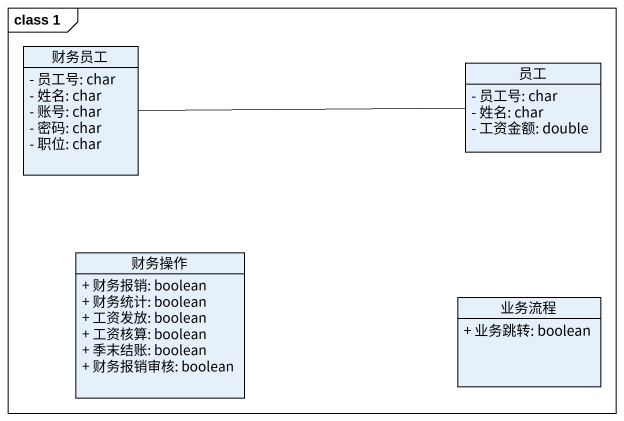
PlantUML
@startuml
mainframe class 1
hide circle
hide empty members
skinparam classAttributeIconSize 0
class 财务员工 {
  - 员工号: char
  - 姓名: char
  - 账号: char
  - 密码: char
  - 职位: char
}
class 员工 {
  - 员工号: char
  - 姓名: char
  - 工资金额: double
}
class 财务操作 {
  + 财务报销: boolean
  + 财务统计: boolean
  + 工资发放: boolean
  + 工资核算: boolean
  + 季末结账: boolean
  + 财务报销审核: boolean
}
class 业务流程 {
  + 业务跳转: boolean
}
员工 -left- 财务员工
@enduml
